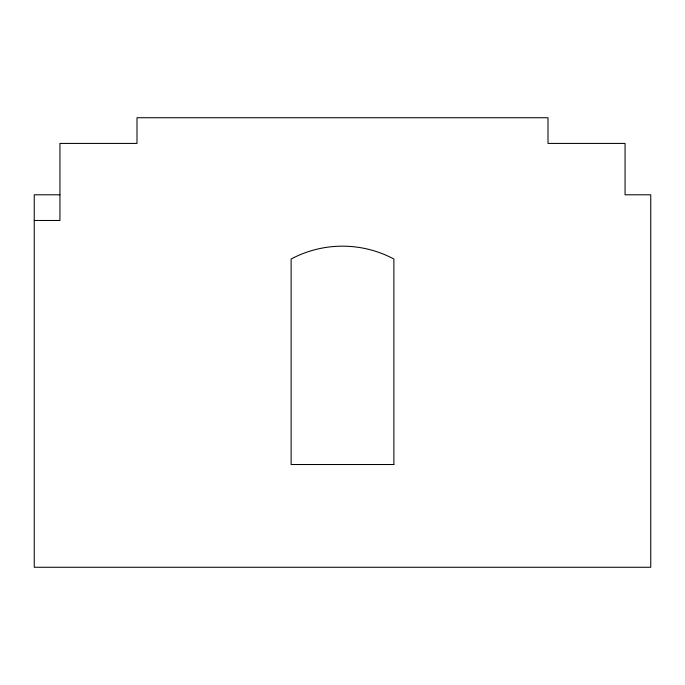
<?xml version="1.0" encoding="UTF-8"?>
<svg xmlns="http://www.w3.org/2000/svg" width="685" height="685" viewBox="0 0 685 685"><rect width="100%" height="100%" fill="white"/><g stroke="black" fill="none" stroke-linecap="round" stroke-linejoin="round"><path stroke-width="1.03" d="M59.938 194.797L34.25 194.797L34.25 567.266L650.75 567.266L650.75 194.797L625.062 194.797L625.062 143.422L548 143.422L548 117.734L137 117.734L137 143.422L59.938 143.422L59.938 220.484L34.25 220.484M393.875 464.516L291.125 464.516L291.125 259.016A109.172 109.172 0 0 1 393.875 259.016L393.875 464.516"/></g></svg>
